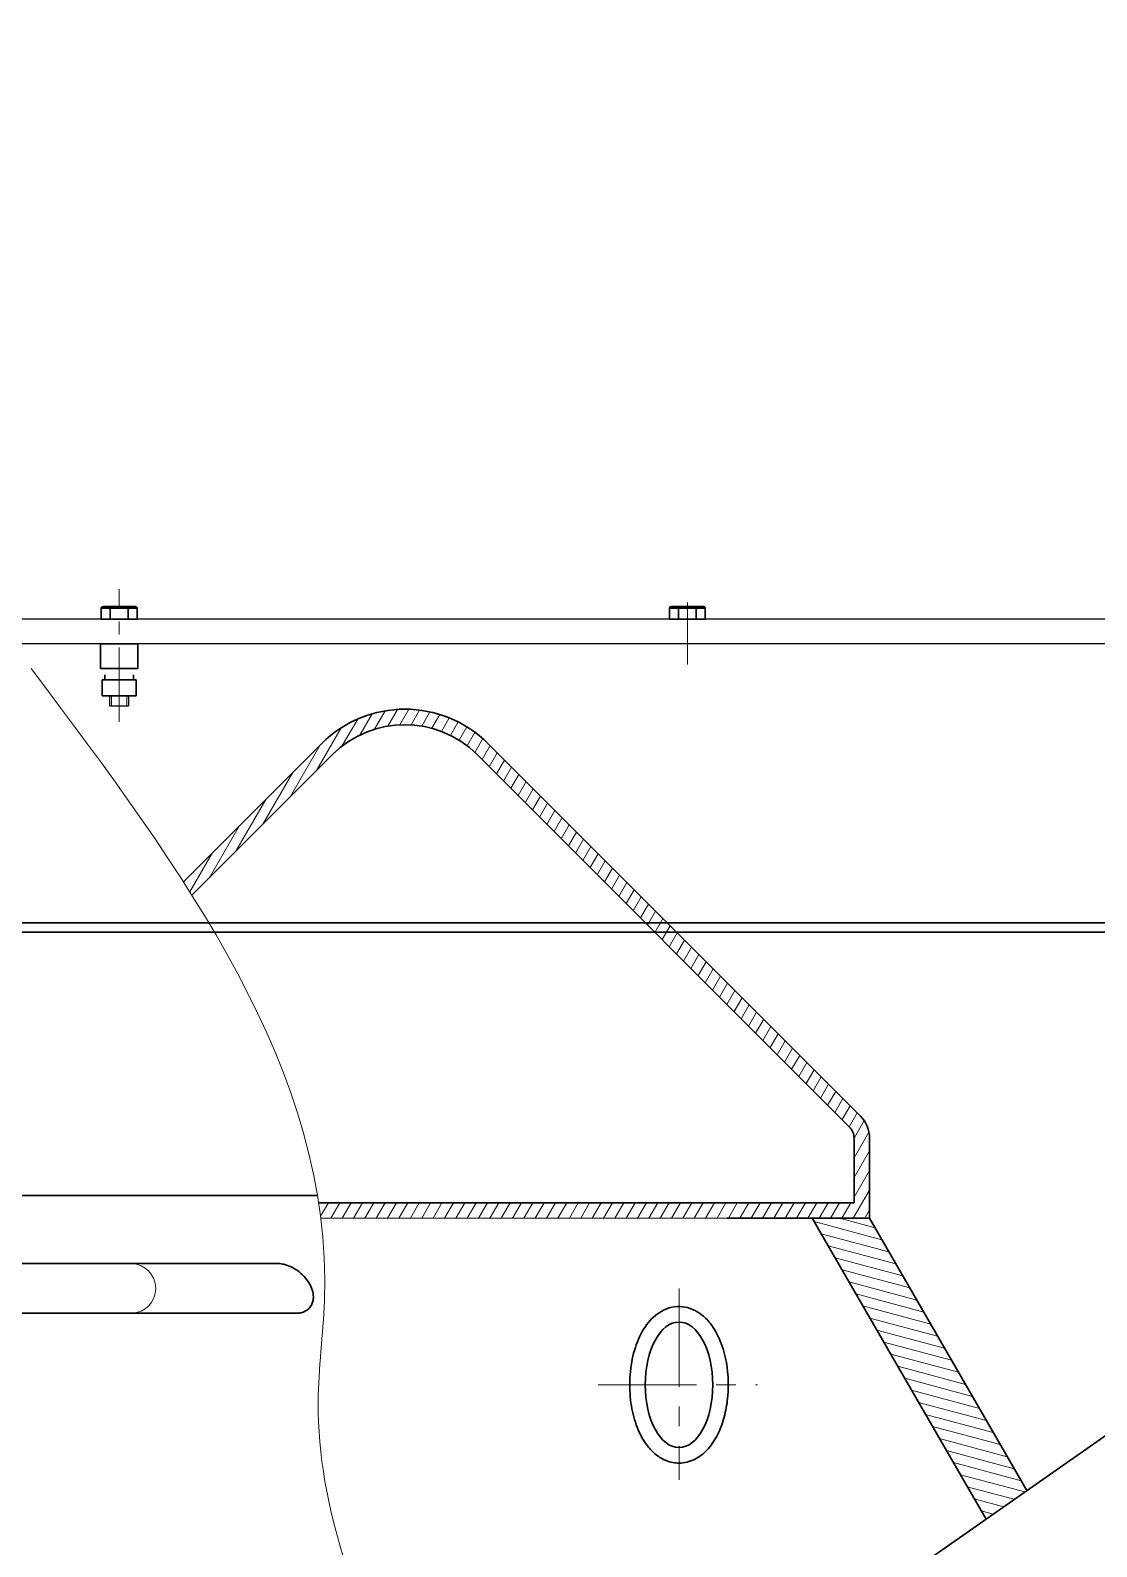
# Model space of a CAD drawing. Header units: inches. Extents: x 10149 to 11899, y 21917 to 23140.
# Drawn here: x 11832.66 to 11840.92, y 22438.08 to 22449.82 of the extents above; entities that cross this region are included whole.
import ezdxf
from ezdxf.enums import TextEntityAlignment as Align

# ---------------------------------------------------------------- set-up
doc = ezdxf.new("R2010")
doc.units = ezdxf.units.IN
doc.header["$MEASUREMENT"] = 0
doc.linetypes.add('ACAD_ISO04W100', pattern=[30.5, 24, -3, 0.5, -3])
doc.linetypes.add('CENTER', pattern=[50.8, 31.75, -6.35, 6.35, -6.35])
for name, color, linetype in [('02___PRT_ALL_AXES', 7, 'Continuous'), ('LIBELLE-INSTRUM', 7, 'Continuous'), ('OTHER MATERIAL', 7, 'Continuous'), ('图层1', 1, 'Continuous')]:
    doc.layers.add(name, color=color, linetype=linetype)
for name, color, linetype, lineweight in [('19 Pipe Process', 30, 'Continuous', 30), ('31 Equipment', 7, 'Continuous', 9), ('61 Revision Cloud', 1, 'Continuous', 9), ('中心线', 1, 'CENTER', 9), ('中线', 5, 'ACAD_ISO04W100', 20), ('粗实线', 7, 'Continuous', 30), ('粗线', 7, 'Continuous', 30), ('细线', 3, 'Continuous', 20)]:
    doc.layers.add(name, color=color, linetype=linetype, lineweight=lineweight)
doc.styles.add('ROMANS', font='ROMANS.SHX')

# ---------------------------------------------------------------- blocks, each defined once
blk = doc.blocks.new('NOR-INS-ELEMENT_LS')
blk.add_line((0, -5), (0, -10))
blk.add_circle((0, 0), 5)
at = {"layer": 'LIBELLE-INSTRUM', "style": 'ROMANS'}
blk.add_attdef('LS', text='', height=3, dxfattribs=at).set_placement((0, 0), align=Align.MIDDLE)
blk = doc.blocks.new('APV-INS-M-L-LE1')
at = {"layer": '31 Equipment', "color": 7}
blk.add_line((0, -5), (0, -10), dxfattribs=at)
blk.add_circle((0, 0), 5, dxfattribs=at)
blk = doc.blocks.new('A$C27857EA5')
at = {"layer": '细线'}
h = blk.add_hatch(dxfattribs=at)
h.set_pattern_fill('LINE', color=256, angle=60, style=0)
h.set_pattern_definition([(60, (-44065.1417, -9840.7476), (-2.74963066, 1.5875), [])])
edge = h.paths.add_edge_path()
edge.add_arc((140, 418.858), 10, 360, 405)
edge.add_line((147.071, 425.929), (92.652, 480.348))
edge.add_line((92.652, 480.348), (85.581, 480.348))
edge.add_line((85.581, 480.348), (143.536, 422.393))
edge.add_arc((140, 418.858), 5, 0, 45, ccw=False)
edge.add_line((145, 418.858), (145, 398))
edge.add_line((145, 398), (-27.794, 398))
edge.add_line((-27.794, 398), (-27.429, 395.503))
edge.add_line((-27.429, 395.503), (-27.101, 393))
edge.add_line((-27.101, 393), (103.988, 393))
edge.add_line((103.988, 393), (150, 393))
edge.add_line((150, 393), (150, 418.858))
edge = h.paths.add_edge_path()
edge.add_line((-0.5, 557.257), (-0.5, 552.256))
edge.add_arc((0, 519.26), 33, 45, 90.86815, ccw=False)
edge.add_line((23.335, 542.594), (85.581, 480.348))
edge.add_line((85.581, 480.348), (92.652, 480.348))
edge.add_line((92.652, 480.348), (26.87, 546.13))
edge.add_arc((0, 519.26), 38, 45, 90.75391)
edge = h.paths.add_edge_path()
edge.add_spline(control_points=[(-71.45, 501.55), (-70.526, 500.11), (-69.61, 498.669), (-68.704, 497.225)], knot_values=[79.0303328, 79.0303328, 79.0303328, 79.0303328, 83.934996, 83.934996, 83.934996, 83.934996], degree=3, periodic=0)
edge.add_line((-68.704, 497.225), (-23.335, 542.594))
edge.add_arc((0, 519.26), 33, 90.86815, 135, ccw=False)
edge.add_line((-0.5, 552.256), (-0.5, 557.257))
edge.add_arc((0, 519.26), 38, 90.75391, 135)
edge.add_line((-26.87, 546.13), (-71.45, 501.55))
h = blk.add_hatch(dxfattribs=at)
h.set_pattern_fill('LINE', color=256, angle=345, style=0)
h.set_pattern_definition([(345, (-44424.0163, -4674.6913), (0.82175047, 3.0668145), [])])
h.paths.add_polyline_path([(187.59, 295.893), (200.746, 305.105), (150, 393), (131.525, 393)])
for p, q in [((-94.692, 558.348), (-94.692, 561.548)), ((-89.692, 561.548), (-89.692, 558.348))]:
    blk.add_line(p, q)
at = {"color": 7, "linetype": 'Continuous', "lineweight": 15}
for p, q in [((-27.101, 393), (103.988, 393)), ((97.77, 233), (187.59, 295.893))]:
    blk.add_line(p, q, dxfattribs=at)
at = {"color": 8, "linetype": 'Continuous', "lineweight": 15}
blk.add_arc((-88.395, 370.348), 8.003, 271.51046, 88.48954, dxfattribs=at)
at = {"layer": '02___PRT_ALL_AXES', "color": 7, "linetype": 'Continuous'}
for p, q in [((499.5, 586.348), (-500.5, 586.348)), ((478.5, 578.348), (-500.5, 578.348))]:
    blk.add_line(p, q, dxfattribs=at)
at = {"layer": '中心线', "ltscale": 60}
blk.add_line((91.192, 591.68), (91.192, 571.654), dxfattribs=at)
at = {"layer": '中心线'}
for p, q in [((88.494, 370.325), (88.494, 308.55)), ((62.371, 339.243), (113.81, 339.243))]:
    blk.add_line(p, q, dxfattribs=at)
at = {"layer": '中线'}
blk.add_line((-92.192, 553.192), (-92.192, 596.042), dxfattribs=at)
at = {"layer": '图层1', "linetype": 'Continuous'}
for p, q in [((-95.192, 558.348), (-95.192, 561.548)), ((-95.192, 558.348), (-89.192, 558.348)), ((-89.192, 561.548), (-89.192, 558.348))]:
    blk.add_line(p, q, dxfattribs=at)
at = {"layer": '粗实线'}
blk.add_ellipse((88.494, 339.243), major_axis=(0, -20.262), ratio=0.5384601, dxfattribs=at)
blk.add_open_spline([(88.494, 313.981), (89.366, 313.981), (90.238, 314.088), (91.922, 314.495), (92.734, 314.795), (94.265, 315.549), (94.985, 316.003), (96.329, 317.025), (96.954, 317.595), (98.773, 319.522), (99.816, 321.041), (101.578, 324.372), (102.296, 326.187), (103.427, 330.025), (103.837, 332.047), (104.593, 338.191), (104.489, 342.452), (103.352, 348.87), (102.703, 351.195), (101.105, 355.125), (100.224, 356.786), (98.364, 359.408), (97.457, 360.443), (95.589, 362.075), (94.667, 362.718), (92.66, 363.744), (91.573, 364.124), (89.313, 364.533), (88.142, 364.559), (85.862, 364.244), (84.757, 363.907), (82.708, 362.953), (81.763, 362.34), (80.039, 360.922), (79.258, 360.118), (77.842, 358.363), (77.205, 357.412), (75.439, 354.298), (74.52, 351.934), (73.192, 346.886), (72.786, 344.203), (72.499, 338.763), (72.618, 336.008), (73.346, 330.91), (73.911, 328.553), (75.475, 324.172), (76.472, 322.146), (78.492, 319.243), (79.37, 318.217), (81.354, 316.421), (82.465, 315.651), (84.591, 314.652), (85.554, 314.335), (87.189, 314.04), (87.842, 313.981), (88.494, 313.981)], degree=3, knots=[0, 0, 0, 0, 0.1296008, 0.1296008, 0.2592015, 0.2592015, 0.3888023, 0.3888023, 0.518403, 0.518403, 0.7943167, 0.7943167, 1.0702303, 1.0702303, 1.346144, 1.346144, 1.8886449, 1.8886449, 2.217594, 2.217594, 2.4922965, 2.4922965, 2.7017368, 2.7017368, 2.8730763, 2.8730763, 3.0444159, 3.0444159, 3.2157554, 3.2157554, 3.387095, 3.387095, 3.5584345, 3.5584345, 3.7297741, 3.7297741, 3.9011137, 3.9011137, 4.2578938, 4.2578938, 4.614674, 4.614674, 4.9714542, 4.9714542, 5.2979973, 5.2979973, 5.6245405, 5.6245405, 5.8299223, 5.8299223, 6.0353041, 6.0353041, 6.186292, 6.186292, 6.2831853, 6.2831853, 6.2831853, 6.2831853], dxfattribs=at)
at = {"layer": '粗线', "linetype": 'Continuous'}
for p, q in [((-97.966, 589.848), (-95.079, 589.848)), ((-97.966, 589.848), (-97.966, 586.348)), ((-94.791, 590.348), (-97.389, 590.348)), ((-95.079, 589.848), (-89.306, 589.848)), ((-95.079, 589.848), (-95.079, 586.348)), ((-89.594, 590.348), (-94.791, 590.348)), ((-86.996, 590.348), (-89.594, 590.348)), ((-89.306, 589.848), (-86.419, 589.848)), ((-89.306, 589.848), (-89.306, 586.348)), ((-86.419, 589.848), (-86.419, 586.348)), ((88.306, 589.848), (85.419, 589.848)), ((85.419, 589.848), (85.419, 586.348)), ((85.996, 590.348), (88.594, 590.348)), ((94.079, 589.848), (88.306, 589.848)), ((88.306, 589.848), (88.306, 586.348)), ((88.594, 590.348), (93.791, 590.348)), ((93.791, 590.348), (96.389, 590.348)), ((96.966, 589.848), (94.079, 589.848)), ((94.079, 589.848), (94.079, 586.348)), ((96.966, 589.848), (96.966, 586.348)), ((-95.079, 586.348), (-97.966, 586.348)), ((-89.306, 586.348), (-95.079, 586.348)), ((-86.419, 586.348), (-89.306, 586.348)), ((85.419, 586.348), (88.306, 586.348)), ((88.306, 586.348), (94.079, 586.348)), ((94.079, 586.348), (96.966, 586.348)), ((-98.192, 570.348), (-98.192, 578.348)), ((-98.192, 578.348), (-98.192, 570.348)), ((-98.192, 578.348), (-98.192, 578.348)), ((-96.192, 578.348), (-98.192, 578.348)), ((-88.193, 578.348), (-96.192, 578.348)), ((-86.193, 578.348), (-88.193, 578.348)), ((-86.193, 578.348), (-86.192, 578.348)), ((-86.193, 570.348), (-86.193, 578.348)), ((-86.192, 578.348), (-86.192, 570.348)), ((-98.192, 570.348), (-98.192, 570.348)), ((-98.192, 570.348), (-96.192, 570.348)), ((-96.792, 566.748), (-96.792, 568.348)), ((-88.193, 570.348), (-96.192, 570.348)), ((-88.193, 570.348), (-86.193, 570.348)), ((-87.592, 568.348), (-87.592, 566.748)), ((-86.193, 570.348), (-86.192, 570.348)), ((-97.692, 566.748), (-97.692, 561.548)), ((-86.692, 566.748), (-97.692, 566.748)), ((-86.692, 566.748), (-86.692, 561.548)), ((-86.692, 561.548), (-97.692, 561.548)), ((-26.87, 546.13), (-71.45, 501.55)), ((147.071, 425.929), (26.87, 546.13)), ((-23.335, 542.594), (-68.704, 497.225)), ((143.536, 422.393), (23.335, 542.594)), ((-466.5, 488.348), (466.5, 488.348)), ((-211.749, 488.348), (210.749, 488.348)), ((97.77, 233), (419.6, 458.348)), ((145, 398), (145, 418.858)), ((150, 393), (150, 418.858)), ((-28.171, 400.348), (-513.5, 400.348)), ((-27.794, 398), (145, 398)), ((103.988, 393), (150, 393)), ((131.525, 393), (187.59, 295.893)), ((150, 393), (200.746, 305.105)), ((-88.184, 378.348), (-124.927, 378.348)), ((-41.067, 378.348), (-88.184, 378.348)), ((-124.927, 362.348), (-88.184, 362.348)), ((-88.184, 362.348), (-35.123, 362.348))]:
    blk.add_line(p, q, dxfattribs=at)
at = {"layer": '粗线'}
blk.add_line((-450.5, 485.348), (449.5, 485.348), dxfattribs=at)
at = {"layer": '粗线', "linetype": 'Continuous'}
for centre, radius, start, end in [((0, 519.26), 38, 45, 135), ((0, 519.26), 33, 45, 135), ((140, 418.858), 10, 0, 45), ((140, 418.858), 5, 0, 45)]:
    blk.add_arc(centre, radius, start, end, dxfattribs=at)
at = {"layer": '粗线', "linetype": 'Continuous', "extrusion": (1.11022e-16, 0, -1)}
blk.add_ellipse((-97.389, 589.848), major_axis=(-0.577, 0), ratio=0.8660254, start_param=0, end_param=1.5707963, dxfattribs=at)
at = {"layer": '粗线', "linetype": 'Continuous', "extrusion": (0, 0, -1)}
for centre, start_param, end_param in [((-94.791, 589.848), 4.712389, 6.2831853), ((-89.594, 589.848), 0, 1.5707963)]:
    blk.add_ellipse(centre, major_axis=(0, 0.5), ratio=0.5773503, start_param=start_param, end_param=end_param, dxfattribs=at)
at = {"layer": '粗线', "linetype": 'Continuous', "extrusion": (5.55112e-17, 0, -1)}
blk.add_ellipse((-86.996, 589.848), major_axis=(0.577, 0), ratio=0.8660254, start_param=4.712389, end_param=6.2831853, dxfattribs=at)
at = {"layer": '粗线', "linetype": 'Continuous'}
for centre, major_axis, ratio, start_param, end_param in [((85.996, 589.848), (-0.577, 0), 0.8660254, 4.712389, 6.2831853), ((88.594, 589.848), (0, 0.5), 0.5773503, 0, 1.5707963), ((93.791, 589.848), (0, 0.5), 0.5773503, 4.712389, 6.2831853), ((96.389, 589.848), (0.577, 0), 0.8660254, 0, 1.5707963)]:
    blk.add_ellipse(centre, major_axis=major_axis, ratio=ratio, start_param=start_param, end_param=end_param, dxfattribs=at)
blk.add_open_spline([(-35.124, 362.386), (-34.816, 362.381), (-33.979, 362.368), (-32.632, 362.73), (-31.131, 363.558), (-30.124, 364.811), (-29.601, 366.25), (-29.448, 367.907), (-29.792, 369.869), (-30.786, 372.068), (-32.386, 374.224), (-34.384, 376.002), (-36.666, 377.362), (-38.738, 378.083), (-40.32, 378.383), (-40.964, 378.33), (-41.065, 378.321)], degree=3, knots=[0, 0, 0, 0, 0.0260966, 0.0710529, 0.1272629, 0.2101424, 0.2787055, 0.3490584, 0.4571237, 0.5682262, 0.6788971, 0.7934703, 0.8682016, 0.9434891, 0.9911093, 1, 1, 1, 1], dxfattribs=at)
at = {"layer": '细线', "color": 7, "ltscale": 25}
blk.add_spline([(-120.599, 570.348), (-25.944, 366.318), (-27.958, 333.799), (-0.5, 233)], degree=3, dxfattribs=at)

msp = doc.modelspace()

# ---------------------------------------------------------------- linework, layer by layer
at = {"layer": '19 Pipe Process'}
msp.add_open_spline([(11835.748, 22429.193), (11832.51, 22424.189), (11813.749, 22395.204), (11801.921, 22417.663), (11809.175, 22484.374), (11791.73, 22484.176), (11781.991, 22484.066)], degree=3, knots=[46.551714, 46.551714, 46.551714, 46.551714, 56.001857, 101.299771, 133.805603, 174.885302, 174.885302, 174.885302, 174.885302], dxfattribs=at)

# ---------------------------------------------------------------- block references
at = {"layer": '61 Revision Cloud', "xscale": 0.024, "yscale": 0.024, "zscale": 0.024}
msp.add_blockref('A$C27857EA5', (11835.559, 22431.193), dxfattribs=at)
at = {"layer": 'OTHER MATERIAL', "rotation": 270}
for name in ['NOR-INS-ELEMENT_LS', 'APV-INS-M-L-LE1']:
    msp.add_blockref(name, (11848.25, 22436.05), dxfattribs=at)

doc.saveas('drawing.dxf')
